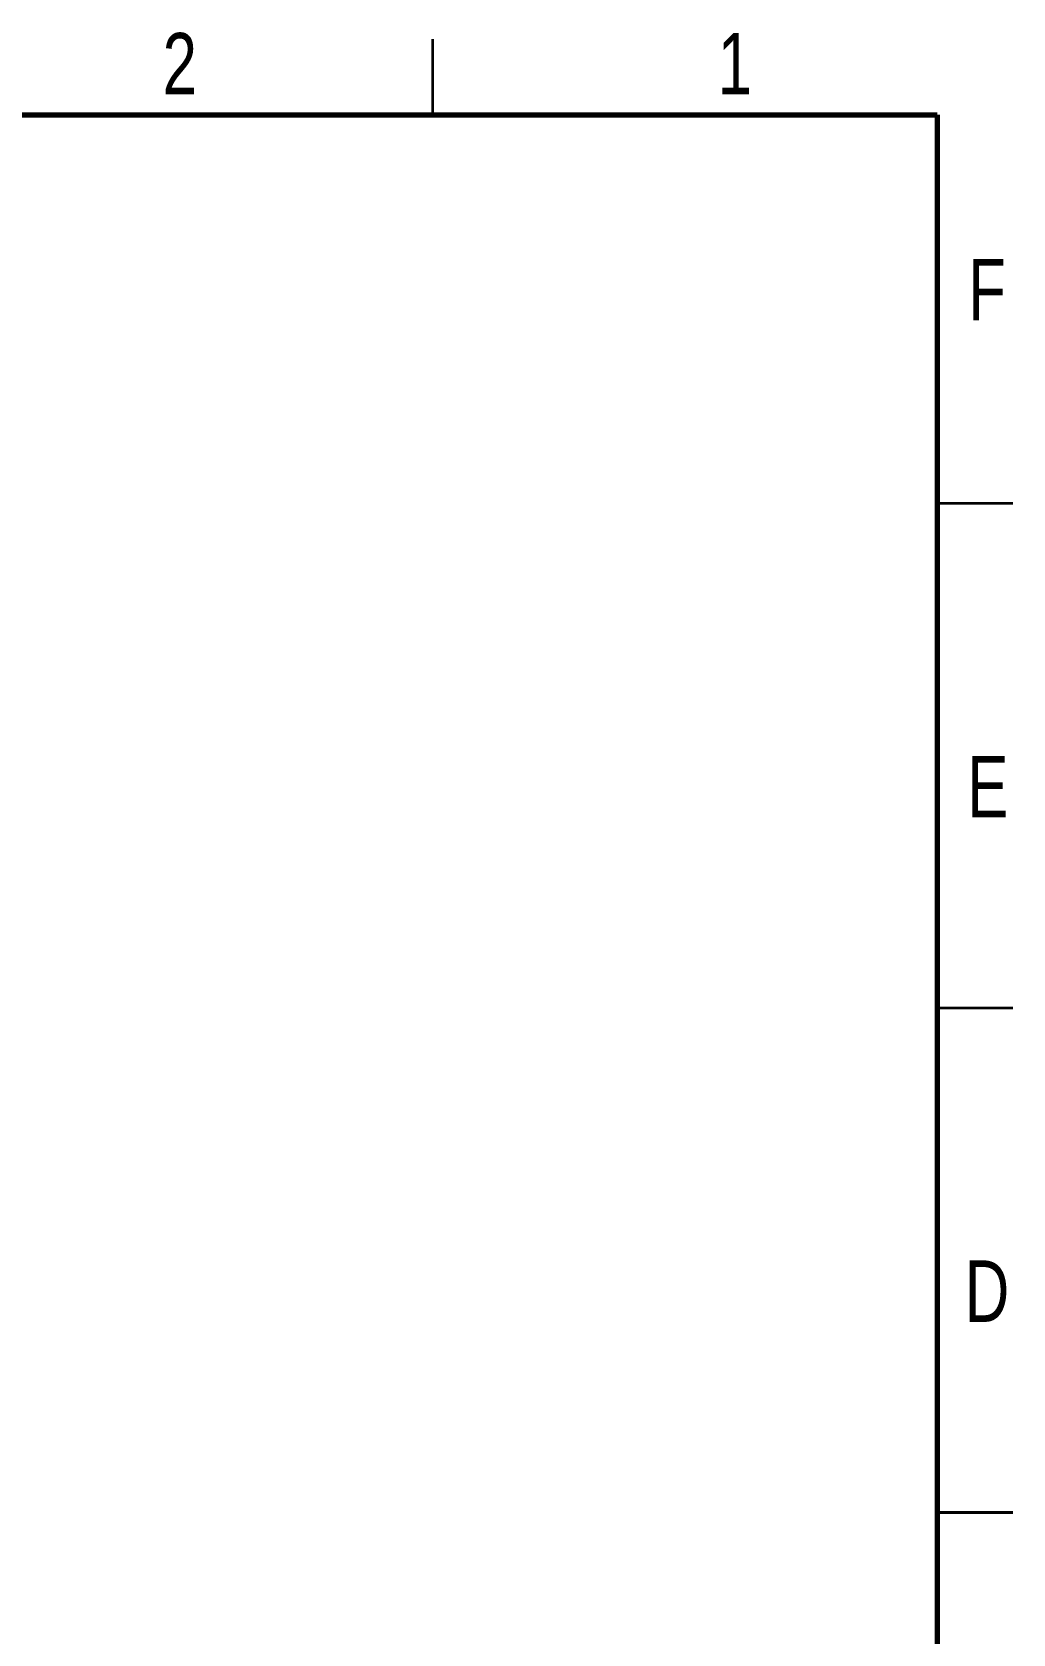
# Model space of a CAD drawing. Header units: millimetres. Extents: x -361 to 14022, y -1822 to 1455.
# Drawn here: x 4049.1 to 4146.3, y 815.3 to 974.1 of the extents above; entities that cross this region are included whole.
import ezdxf

# ---------------------------------------------------------------- set-up
doc = ezdxf.new("R2010")
doc.units = ezdxf.units.MM
doc.styles.add('SLDTEXTSTYLE0', font='TXT', dxfattribs={"width": 0.75})

msp = doc.modelspace()

# ---------------------------------------------------------------- linework, layer by layer
at = {"color": 7, "linetype": 'Continuous', "lineweight": 35}
for p, q in [((4088.757859, 965.859801), (4088.757859, 973.359801)), ((4138.757859, 927.359801), (4146.257859, 927.359801)), ((4138.757859, 877.359801), (4146.257859, 877.359801)), ((4146.257859, 827.359801), (4138.757859, 827.359801)), ((4138.757859, 827.359801), (4146.257859, 827.359801))]:
    msp.add_line(p, q, dxfattribs=at)
at = {"color": 7, "linetype": 'Continuous', "lineweight": 70}
for p, q in [((3738.757859, 965.859801), (4138.757859, 965.859801)), ((4138.757859, 965.859801), (4138.757859, 688.859801))]:
    msp.add_line(p, q, dxfattribs=at)

# ---------------------------------------------------------------- texts
at = {"color": 7, "linetype": 'Continuous', "lineweight": 0, "char_height": 6.096, "attachment_point": 2, "style": 'SLDTEXTSTYLE0'}
for s, insert in [('2', (4063.696476, 973.973491)), ('1', (4118.696476, 973.973491)), ('F', (4143.694359, 951.585491)), ('E', (4143.768442, 902.335491)), ('D', (4143.688009, 852.335491))]:
    msp.add_mtext(s, dxfattribs=dict(at, insert=insert))

doc.saveas('drawing.dxf')
